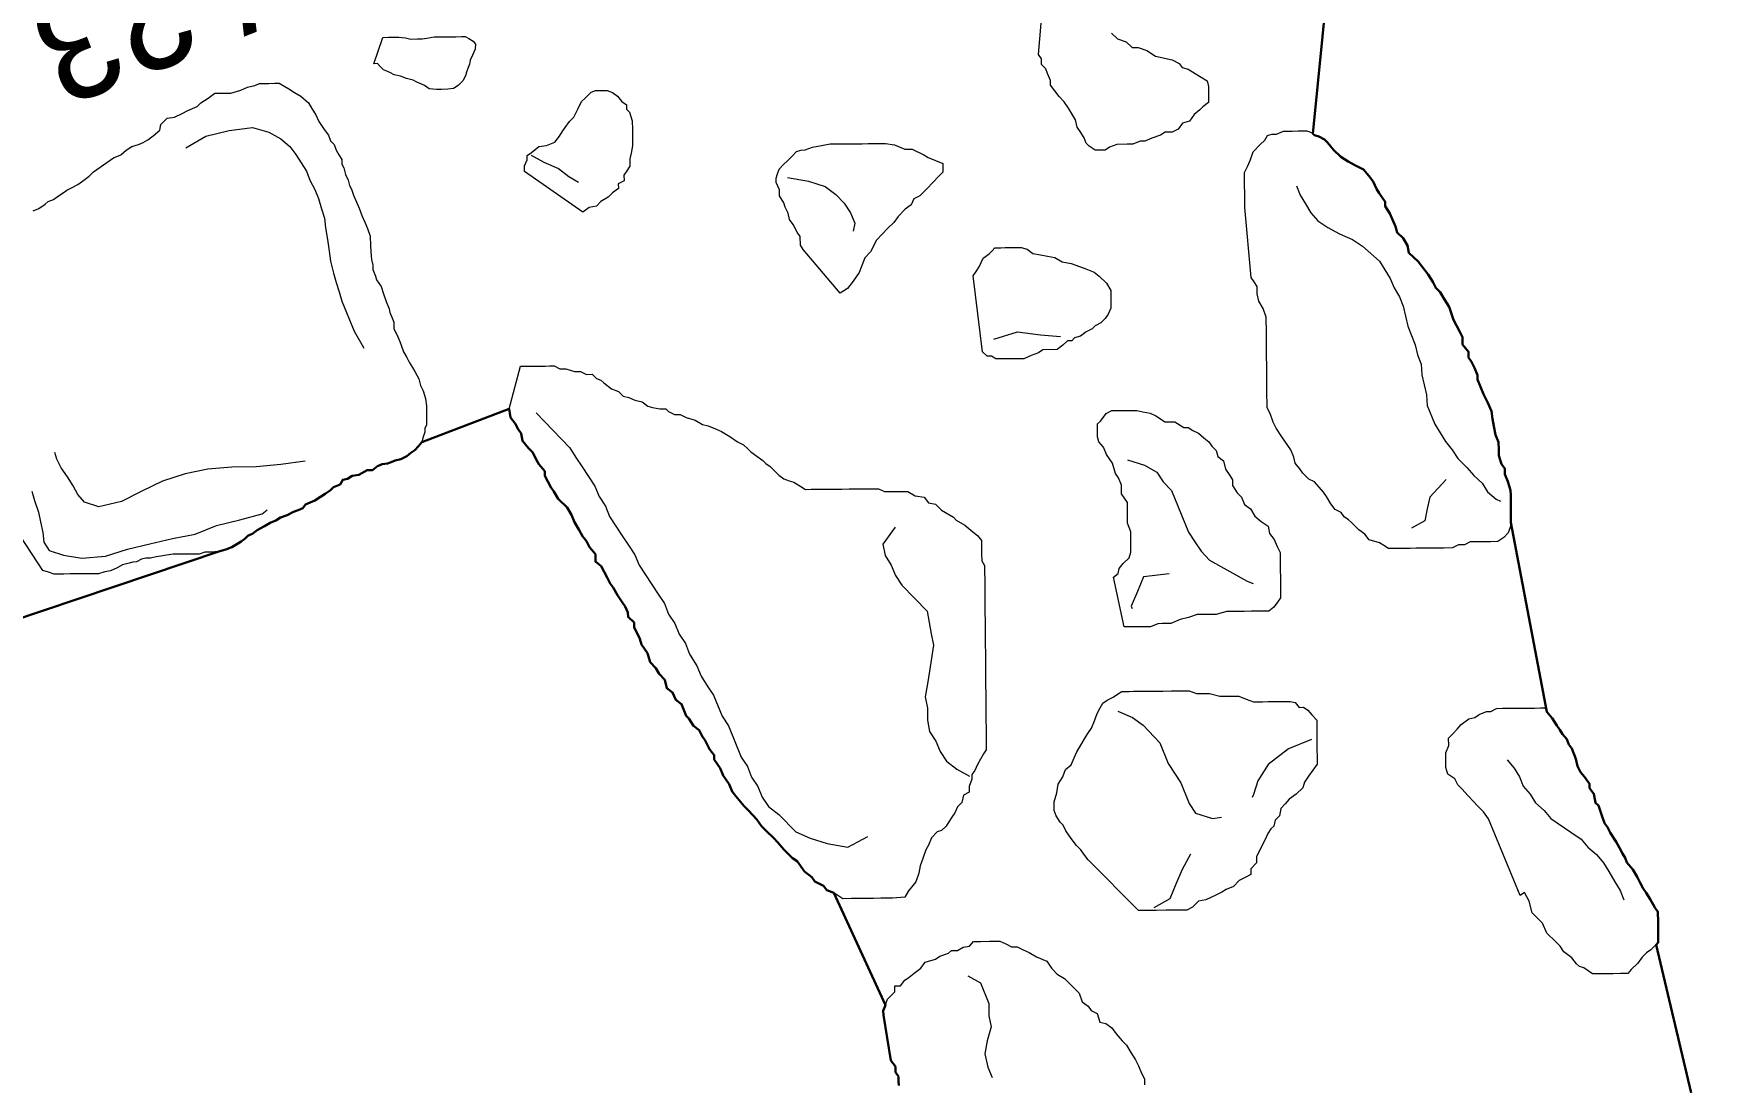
# Model space of a CAD drawing. Header units: millimetres. Extents: x -3113 to 15022, y -19591 to 4665.
# Drawn here: x 1711 to 2673, y 1824 to 2422 of the extents above; entities that cross this region are included whole.
import ezdxf

# ---------------------------------------------------------------- set-up
doc = ezdxf.new("R2010")
doc.units = ezdxf.units.MM
doc.header["$XCLIPFRAME"] = 2
for name, color, linetype, lineweight in [('0A-anno', 6, 'Continuous', 13), ('0A-detail', 7, 'Continuous', 18), ('0A-detail-detail', 7, 'Continuous', 13), ('0T-walltop', 7, 'Continuous', 30)]:
    doc.layers.add(name, color=color, linetype=linetype, lineweight=lineweight)
doc.styles.add('Annotative', font='Akzidenz-grotesk-roman.ttf')
picture_1 = doc.add_image_def('image1.tif', size_in_pixel=(6668, 8809))

msp = doc.modelspace()

# ---------------------------------------------------------------- linework, layer by layer
at = {"layer": '0A-detail'}
for points in [[(2326.11, 2422.65), (2329.54, 2419.38), (2334.56, 2417.72), (2337.89, 2414.45), (2341.29, 2414.48), (2346.3, 2412.83), (2351.33, 2409.58), (2360.75, 2407.36), (2364.67, 2405.4), (2366.39, 2403.01), (2369.8, 2402.14), (2373.92, 2399.68), (2376.44, 2398.1), (2380.66, 2395.54), (2381.49, 2392.25), (2381.53, 2387.25), (2381.57, 2383.05), (2378.3, 2380.52), (2376.61, 2378.8), (2373.33, 2376.27), (2370.57, 2372.35), (2366.68, 2371.21), (2364.21, 2367.89), (2360.82, 2366.16), (2356.72, 2366.12), (2354.14, 2364.4), (2349.15, 2362.75), (2345.07, 2361.02), (2342.57, 2360.99), (2338.39, 2359.26), (2335.09, 2359.23), (2329.19, 2359.17), (2325, 2357.54), (2322.52, 2355.81), (2319.22, 2355.78), (2316.72, 2355.76), (2313.39, 2358.23), (2311.68, 2359.81), (2310.55, 2362.9), (2308.22, 2366.48), (2306.6, 2369.07), (2305.66, 2373.16), (2301.5, 2379.82), (2299.17, 2383.4), (2296.34, 2386.48), (2293.81, 2389.75), (2291.28, 2393.03), (2291.25, 2395.63), (2289.62, 2399.72), (2288.69, 2402.31), (2286.17, 2404.69), (2286.14, 2408.09), (2284.52, 2410.57), (2286.68, 2437.39)], [(1710.6, 2321.17), (1713.79, 2322.6), (1717.47, 2324.94), (1719.06, 2326.55), (1722.25, 2327.68), (1724.93, 2329.8), (1727.61, 2331.43), (1729.7, 2333.05), (1732.88, 2334.58), (1736.07, 2336.3), (1738.65, 2338.13), (1742.53, 2341.06), (1745, 2343.49), (1748.78, 2346.12), (1752.56, 2348.75), (1756.33, 2351.49), (1760.52, 2353.13), (1763.69, 2355.85), (1766.97, 2357.98), (1770.66, 2359.12), (1773.35, 2360.24), (1775.94, 2361.77), (1779.12, 2363.99), (1782.89, 2367.23), (1783.36, 2370.43), (1787.13, 2374.17), (1791.32, 2374.71), (1795.6, 2376.84), (1798.79, 2378.57), (1801.48, 2379.7), (1804.17, 2380.82), (1806.25, 2382.94), (1810.53, 2385.58), (1814.2, 2388.31), (1818.5, 2388.35), (1823.3, 2388.4), (1829.19, 2390.05), (1832.87, 2391.78), (1837.16, 2392.82), (1839.85, 2393.95), (1843.05, 2393.97), (1845.15, 2393.99), (1848.35, 2394.02), (1851.05, 2394.05), (1854.27, 2392.28), (1856.48, 2390.9), (1859.7, 2388.73), (1863.42, 2386.66), (1867.75, 2382.9), (1869.79, 2379.22), (1871.92, 2376.04), (1873.65, 2372.25), (1876.59, 2367.58), (1879.12, 2364.4), (1880.25, 2361.21), (1882.37, 2359.03), (1883.5, 2355.84), (1885.12, 2353.15), (1886.75, 2350.57), (1886.77, 2347.87), (1887.89, 2345.68), (1888.92, 2341.99), (1890.45, 2338.8), (1891.18, 2335.61), (1892.2, 2333.52), (1893.33, 2330.23), (1896.6, 2322.76), (1898.24, 2318.57), (1899.87, 2314.79), (1901.5, 2311.1), (1902.84, 2306.81), (1903.19, 2301.42), (1903.23, 2297.72), (1903.76, 2293.42), (1904.39, 2290.23), (1904.42, 2287.63), (1906.05, 2283.84), (1906.57, 2281.74), (1909.3, 2277.97), (1910.54, 2273.78), (1912.08, 2269.49), (1913.72, 2265.21), (1914.24, 2263.11), (1915.36, 2260.42), (1916.49, 2257.73), (1916.52, 2254.03), (1918.66, 2249.25), (1919.79, 2246.56), (1920.81, 2243.87), (1921.94, 2240.68), (1923.77, 2237.5), (1925.2, 2234.81), (1927.02, 2231.83), (1928.44, 2229.54), (1929.56, 2227.35), (1930.68, 2225.26), (1931.72, 2221.57), (1933.24, 2218.38), (1934.48, 2214.09), (1935.02, 2209.8), (1935.06, 2206.1), (1935.08, 2203.9), (1935.09, 2201.8), (1935.12, 2199.1), (1934.14, 2196.99), (1934.16, 2194.89), (1933.09, 2191.68), (1932.41, 2189.07), (1930.43, 2186.76), (1928.35, 2184.64), (1926.16, 2183.02), (1923.78, 2181.1), (1920.4, 2179.37), (1917.2, 2178.64), (1915.01, 2177.62), (1912.92, 2177), (1909.72, 2176.47), (1907.03, 2175.34), (1904.35, 2173.22), (1901.15, 2173.19), (1896.38, 2170.45), (1892.68, 2169.91), (1890, 2168.19), (1887.3, 2167.67), (1885.73, 2164.95), (1882.04, 2163.42), (1880.36, 2161.7), (1877.17, 2159.57), (1874.59, 2157.95), (1871.41, 2155.82), (1868.72, 2154.7), (1866.03, 2153.57), (1864.45, 2151.46), (1861.86, 2150.33), (1859.17, 2149.31), (1855.48, 2147.48), (1851.7, 2146.04), (1849.01, 2144.32), (1845.82, 2143.09), (1842.64, 2141.06), (1840.15, 2139.84), (1838.36, 2138.92), (1835.98, 2137), (1833.09, 2135.67), (1831.5, 2134.06), (1829.32, 2132.44), (1826.73, 2130.82), (1824.05, 2129.09), (1820.56, 2127.76), (1817.17, 2126.83), (1812.87, 2126.39), (1808.57, 2126.35), (1805.38, 2125.22), (1802.18, 2125.19), (1797.88, 2125.15), (1793.58, 2125.12), (1790.38, 2125.09), (1786.69, 2124.55), (1783.49, 2124.02), (1780.8, 2123.6), (1777.6, 2122.87), (1774.9, 2122.85), (1772.31, 2122.22), (1769.62, 2120.7), (1767.42, 2120.68), (1765.33, 2120.06), (1761.64, 2119.13), (1758.45, 2117.4), (1754.67, 2115.66), (1751.47, 2115.13), (1747.78, 2114), (1743.98, 2113.97), (1741.38, 2113.94), (1737.58, 2113.91), (1734.88, 2113.88), (1731.68, 2113.86), (1727.98, 2113.82), (1725.28, 2113.8), (1722.58, 2113.77), (1719.37, 2114.84), (1716.16, 2115.91), (1690.31, 2154.88)], [(2204.64, 1821.82), (2204.62, 1824.32), (2204.6, 1826.82), (2202.88, 1829.31), (2202.85, 1832.61), (2200.22, 1835.98), (2195.88, 1861.85), (2195.86, 1864.35), (2198.3, 1870.97), (2202.46, 1875.21), (2202.43, 1878.61), (2205.73, 1878.64), (2208.2, 1881.96), (2210.69, 1883.68), (2213.47, 1885.91), (2217.34, 1888.74), (2219.81, 1892.16), (2225.69, 1893.82), (2228.08, 1895.54), (2233.16, 1897.29), (2234.75, 1898.9), (2238.15, 1898.93), (2241.43, 1900.66), (2245.13, 1901.29), (2247.3, 1904.01), (2251.4, 1904.05), (2256.4, 1904.1), (2259, 1904.12), (2262.3, 1904.15), (2265.72, 1902.58), (2269.03, 1900.91), (2272.33, 1900.94), (2275.75, 1899.27), (2279.06, 1897.7), (2283.28, 1895.14), (2289.21, 1892.79), (2291.94, 1888.82), (2295.07, 1885.25), (2299.3, 1882.78), (2303.43, 1878.62), (2307.67, 1874.56), (2309.42, 1869.57), (2312.74, 1867), (2314.46, 1864.62), (2317.88, 1862.95), (2319.52, 1857.97), (2322.93, 1857.1), (2326.25, 1854.63), (2328.78, 1851.35), (2332.12, 1847.18), (2334.74, 1844.7), (2337.18, 1840.52), (2339.82, 1836.45), (2341.45, 1833.06), (2343.19, 1828.88), (2344.92, 1825.59), (2344.95, 1822.19)]]:
    msp.add_lwpolyline(points, dxfattribs=at)
for points in [[(1904.95, 2405.24), (1910.12, 2420.28), (1913.32, 2420.31), (1916.02, 2420.34), (1919.22, 2420.37), (1923.12, 2420), (1926.23, 2419.33), (1929.93, 2419.36), (1932.63, 2419.39), (1935.32, 2419.81), (1939.51, 2420.55), (1943.31, 2420.58), (1946.51, 2420.61), (1949.21, 2420.64), (1951.81, 2420.66), (1955.01, 2420.69), (1957.21, 2420.71), (1959.32, 2419.63), (1961.64, 2418.15), (1963.15, 2416.46), (1962.78, 2413.56), (1961.41, 2410.05), (1960.04, 2407.33), (1959.66, 2405.03), (1958.97, 2403.02), (1957.9, 2400.31), (1957.42, 2398.21), (1955.84, 2395.4), (1953.17, 2392.87), (1950.48, 2391.15), (1947.29, 2390.62), (1943.59, 2390.58), (1940.89, 2390.56), (1936.58, 2390.92), (1933.87, 2392.7), (1931.76, 2393.68), (1929.65, 2394.76), (1927.44, 2395.84), (1923.73, 2396.8), (1920.22, 2398.17), (1916.71, 2398.94), (1914.6, 2399.92), (1912.49, 2401), (1910.48, 2401.69), (1908.67, 2403.57), (1907.05, 2405.25)], [(2024.42, 2320.51), (1991.01, 2343.61), (1990.98, 2346.91), (1992.65, 2350.33), (1992.63, 2352.83), (1995.11, 2354.55), (1999.28, 2357.89), (2003.68, 2358.53), (2008.36, 2360.47), (2010.93, 2363.79), (2012.61, 2366.41), (2014.19, 2368.82), (2016.66, 2372.24), (2019.13, 2374.77), (2021.39, 2379.29), (2023.55, 2383.71), (2025.73, 2385.63), (2029.1, 2389.06), (2031.5, 2389.88), (2034.9, 2389.91), (2038.2, 2389.94), (2041.31, 2388.87), (2044.13, 2386.69), (2046.35, 2383.91), (2049.17, 2381.74), (2049.19, 2379.24), (2050.91, 2377.56), (2052.55, 2372.57), (2052.6, 2367.57), (2052.63, 2364.17), (2052.66, 2360.87), (2052.68, 2358.37), (2051.92, 2354.16), (2051.15, 2350.86), (2051.19, 2346.66), (2049.51, 2344.14), (2047.83, 2341.63), (2047.86, 2338.33), (2044.58, 2336.6), (2044.6, 2334), (2041.32, 2331.57), (2038.75, 2328.94), (2034.67, 2326.51), (2032.09, 2323.88), (2028, 2323.05)], [(2402.22, 2323.13), (2402.19, 2325.63), (2402.17, 2328.13), (2402.15, 2330.63), (2402.1, 2336.43), (2402.06, 2339.83), (2402.03, 2343.13), (2403.7, 2346.55), (2405.27, 2349.86), (2406.93, 2354.88), (2410.99, 2359.11), (2413.57, 2361.64), (2415.24, 2364.15), (2417.64, 2364.97), (2420.24, 2365), (2424.32, 2366.73), (2429.32, 2366.78), (2432.72, 2366.81), (2435.22, 2366.83), (2437.72, 2366.86), (2440.23, 2365.98), (2441.94, 2364.39), (2444.45, 2363.62), (2447.77, 2361.95), (2449.48, 2360.26), (2452.82, 2356.09), (2457.06, 2352.03), (2461.28, 2349.47), (2465.5, 2347.11), (2469.92, 2344.85), (2473.05, 2341.27), (2475.58, 2337.9), (2477.32, 2333.81), (2478.94, 2331.33), (2480.67, 2328.84), (2482.39, 2326.36), (2482.41, 2323.86), (2484.95, 2319.68), (2488.32, 2312.21), (2489.25, 2308.82), (2492.58, 2305.55), (2495.12, 2301.37), (2495.95, 2297.28), (2501.1, 2292.23), (2506.97, 2284.78), (2509.5, 2280.7), (2511.23, 2277.32), (2513.66, 2274.84), (2516.3, 2270.66), (2518.83, 2266.49), (2521.4, 2259.01), (2523.13, 2255.72), (2524.76, 2252.44), (2526.49, 2249.05), (2526.53, 2244.85), (2529.97, 2240.79), (2530, 2237.39), (2531.62, 2234.9), (2533.35, 2231.52), (2535.09, 2227.43), (2535.11, 2224.93), (2536.75, 2220.75), (2538.49, 2216.56), (2541.03, 2211.58), (2542.97, 2206.9), (2543.61, 2202.41), (2544.45, 2198.21), (2545.4, 2193.22), (2547.13, 2189.14), (2547.17, 2184.94), (2547.2, 2181.54), (2548.85, 2176.55), (2550.57, 2174.07), (2550.6, 2170.77), (2552.34, 2166.59), (2553.16, 2164.09), (2553.98, 2161.6), (2554.01, 2159.1), (2554.03, 2156.6), (2554.06, 2153.2), (2554.11, 2148.2), (2554.13, 2144.9), (2554.17, 2141.5), (2552.6, 2137.39), (2550.03, 2134.76), (2546.75, 2132.33), (2542.55, 2132.3), (2539.25, 2132.27), (2535.95, 2132.24), (2530.95, 2132.19), (2527.56, 2130.46), (2524.26, 2130.43), (2520.88, 2128.7), (2515.88, 2128.65), (2511.68, 2128.62), (2508.38, 2128.59), (2503.38, 2128.54), (2499.98, 2128.51), (2496.68, 2128.48), (2494.18, 2128.46), (2491.68, 2128.43), (2489.18, 2128.41), (2486.68, 2128.39), (2484.18, 2128.37), (2481.57, 2130.04), (2479.15, 2131.72), (2473.24, 2133.27), (2470.71, 2136.64), (2467.38, 2139.12), (2463.15, 2143.28), (2461.43, 2144.86), (2458.92, 2146.54), (2457.29, 2149.02), (2453.88, 2150.59), (2451.35, 2153.97), (2448.81, 2158.15), (2447.09, 2160.63), (2442.03, 2166.49), (2438.72, 2168.06), (2435.29, 2171.43), (2433.67, 2173.81), (2431.04, 2177.19), (2430.21, 2180.48), (2428.57, 2184.67), (2426.85, 2187.15), (2425.12, 2189.63), (2423.4, 2192.12), (2420.06, 2197.09), (2418.33, 2200.47), (2416.68, 2205.46), (2414.95, 2208.74), (2414.92, 2212.14), (2414.89, 2215.44), (2414.85, 2219.64), (2414.81, 2223.84), (2414.79, 2226.34), (2414.77, 2228.84), (2414.75, 2231.34), (2414.72, 2233.84), (2414.69, 2237.14), (2414.66, 2240.54), (2414.64, 2243.04), (2414.62, 2245.54), (2414.6, 2248.04), (2414.57, 2250.54), (2414.54, 2254.74), (2414.51, 2257.24), (2414.48, 2260.54), (2412.74, 2265.53), (2410.2, 2269.7), (2409.36, 2273.9), (2409.32, 2278.1), (2407.6, 2280.58), (2405.88, 2283.06)], [(2171.25, 2274.24), (2150.12, 2299.15), (2148.5, 2301.54), (2148.46, 2306.54), (2146.73, 2309.12), (2144.49, 2313.5), (2142.27, 2316.28), (2141.63, 2319.87), (2139.9, 2323.26), (2138.98, 2325.75), (2136.54, 2329.83), (2136.51, 2333.23), (2134.78, 2337.41), (2134.75, 2339.91), (2135.53, 2342.42), (2136.41, 2344.93), (2138.78, 2347.45), (2141.36, 2349.97), (2143.84, 2352.5), (2146.32, 2355.02), (2148.81, 2355.94), (2151.31, 2355.96), (2155.49, 2357.6), (2160.49, 2358.45), (2165.48, 2359.39), (2168.78, 2359.42), (2172.18, 2359.45), (2177.18, 2359.5), (2181.38, 2359.54), (2183.88, 2359.56), (2187.18, 2359.59), (2192.18, 2359.63), (2197.18, 2359.68), (2202.18, 2358.82), (2208.11, 2356.48), (2212.31, 2356.52), (2218.94, 2353.18), (2221.55, 2351.6), (2225.67, 2349.94), (2229.88, 2348.27), (2229.9, 2345.77), (2229.93, 2343.27), (2227.45, 2340.75), (2224.08, 2337.32), (2220.81, 2333.99), (2216.75, 2329.75), (2213.36, 2328.12), (2211.79, 2324.71), (2208.42, 2322.18), (2204.25, 2317.94), (2201.78, 2314.62), (2198.51, 2311.29), (2195.15, 2307.86), (2191.88, 2304.53), (2188.64, 2297.8), (2185.27, 2294.47), (2182.04, 2286.04), (2178.69, 2281.01), (2175.43, 2276.78)], [(2252.56, 2240.67), (2247.16, 2284.13), (2248.84, 2286.64), (2250.52, 2289.16), (2252.87, 2294.18), (2256.25, 2296.71), (2257.93, 2298.43), (2259.52, 2300.14), (2262.92, 2300.17), (2265.42, 2300.19), (2269.52, 2300.23), (2272.12, 2300.25), (2274.62, 2300.28), (2277.93, 2299.41), (2281.25, 2296.94), (2285.55, 2296.18), (2289.66, 2295.41), (2293.87, 2294.55), (2297.99, 2292.09), (2303.1, 2291.23), (2307.82, 2289.38), (2311.43, 2288.01), (2316.25, 2286.15), (2319.07, 2283.98), (2323.2, 2279.82), (2325.74, 2275.64), (2325.76, 2273.14), (2325.79, 2270.64), (2325.81, 2268.14), (2325.83, 2265.64), (2324.26, 2262.22), (2322.59, 2259.71), (2320.11, 2257.19), (2316.72, 2255.56), (2315.14, 2253.84), (2311.75, 2252.11), (2308.48, 2249.58), (2305.08, 2248.75), (2303.5, 2247.04), (2301, 2247.01), (2298.42, 2244.49), (2295.15, 2241.96), (2286.85, 2241.89), (2284.36, 2240.16), (2280.18, 2238.52), (2275.99, 2236.79), (2272.69, 2236.76), (2266.79, 2236.7), (2262.69, 2236.67), (2260.09, 2236.64), (2257.68, 2238.32), (2255.08, 2238.3)], [(1982.24, 2208.23), (1988.72, 2232.49), (1991.22, 2232.51), (1995.42, 2232.55), (1997.92, 2232.57), (2000.42, 2232.59), (2002.92, 2232.61), (2005.42, 2232.64), (2007.92, 2232.66), (2011.23, 2230.99), (2014.63, 2231.02), (2019.65, 2229.47), (2022.95, 2229.5), (2026.36, 2227.83), (2029.66, 2227.86), (2032.19, 2225.38), (2034.69, 2224.6), (2036.41, 2222.92), (2040.64, 2219.66), (2044.75, 2217.99), (2047.38, 2215.42), (2050.68, 2214.65), (2054, 2213.08), (2058.21, 2212.21), (2061.53, 2209.74), (2064.14, 2208.97), (2068.24, 2208.21), (2071.64, 2208.24), (2073.26, 2206.55), (2076.67, 2204.88), (2079.97, 2204.91), (2083.29, 2203.24), (2088.4, 2201.69), (2092.63, 2199.13), (2095.93, 2198.36), (2100.15, 2196.79), (2103.46, 2195.12), (2108.29, 2192.37), (2112.71, 2189.31), (2116.13, 2187.64), (2118.55, 2185.26), (2120.27, 2183.58), (2123.59, 2181.11), (2127.01, 2178.64), (2128.73, 2176.95), (2131.24, 2175.27), (2133.77, 2172.8), (2136.29, 2170.32), (2139.11, 2168.14), (2142.12, 2167.07), (2144.73, 2166.2), (2148.85, 2163.83), (2151.36, 2162.16), (2154.76, 2162.19), (2157.26, 2162.21), (2160.56, 2162.24), (2164.76, 2162.28), (2168.86, 2162.31), (2172.26, 2162.34), (2176.46, 2162.38), (2178.96, 2162.41), (2181.46, 2162.43), (2187.26, 2162.48), (2190.66, 2162.51), (2193.16, 2162.53), (2196.48, 2160.86), (2199.88, 2160.89), (2202.38, 2160.92), (2205.68, 2160.95), (2209.88, 2160.99), (2214.1, 2158.52), (2219.1, 2157.77), (2221.64, 2154.39), (2225.74, 2153.63), (2229.17, 2150.26), (2235.91, 2146.22), (2237.53, 2144.53), (2242.35, 2141.78), (2246.89, 2137.92), (2249.61, 2135.74), (2251.93, 2132.96), (2251.95, 2130.46), (2252, 2125.46), (2252.04, 2121.27), (2253.66, 2118.78), (2253.69, 2115.38), (2253.74, 2110.38), (2253.77, 2106.28), (2253.8, 2102.88), (2253.83, 2099.58), (2253.86, 2096.28), (2253.91, 2091.18), (2253.94, 2087.88), (2253.97, 2084.58), (2254.01, 2080.38), (2254.04, 2076.18), (2254.07, 2072.88), (2254.11, 2069.48), (2254.15, 2064.48), (2254.18, 2061.18), (2254.23, 2056.18), (2254.26, 2052.78), (2254.29, 2049.48), (2254.32, 2046.08), (2254.36, 2041.08), (2254.39, 2037.78), (2254.41, 2035.28), (2254.46, 2030.18), (2254.5, 2026.08), (2254.52, 2023.58), (2254.54, 2021.08), (2254.57, 2018.48), (2254.61, 2013.48), (2253.03, 2011.07), (2249.69, 2005.14), (2248.12, 2001.72), (2246.44, 1999.31), (2246.46, 1996.71), (2244.8, 1992.59), (2244.83, 1989.19), (2241.55, 1987.56), (2240.68, 1983.36), (2238.21, 1980.83), (2236.64, 1977.52), (2234.96, 1974.9), (2233.28, 1972.39), (2231.71, 1969.87), (2229.13, 1967.35), (2226.64, 1966.53), (2223.37, 1963.1), (2221.7, 1958.98), (2220.13, 1956.37), (2218.47, 1951.35), (2216.81, 1947.24), (2216.05, 1943.03), (2214.39, 1938.02), (2210.24, 1932.88), (2208.07, 1929.36), (2201.08, 1928.7), (2196.98, 1928.66), (2194.38, 1928.64), (2190.28, 1928.6), (2187.78, 1928.58), (2185.28, 1928.55), (2181.88, 1928.52), (2177.68, 1928.48), (2172.68, 1928.44), (2167.65, 1931.69), (2163.53, 1933.36), (2161.81, 1935.84), (2156.79, 1938.3), (2155.07, 1940.78), (2150.84, 1944.04), (2146.68, 1949.9), (2144.07, 1951.58), (2140.74, 1954.85), (2139.02, 1956.54), (2135.69, 1960.61), (2133.16, 1963.18), (2128.93, 1967.24), (2126.4, 1969.82), (2123.57, 1973.7), (2118.82, 1978.85), (2116.3, 1981.43), (2113.67, 1984.71), (2111.75, 1986.89), (2109.52, 1989.67), (2107.78, 1993.85), (2106.16, 1996.34), (2104.44, 1998.82), (2102.7, 2003.01), (2101.08, 2005.49), (2099.36, 2007.98), (2099.33, 2010.48), (2096.7, 2013.75), (2094.26, 2018.73), (2092.53, 2021.32), (2090.8, 2024.6), (2087.48, 2027.07), (2084.84, 2031.25), (2083.23, 2032.93), (2080.67, 2039.51), (2077.35, 2041.98), (2075.61, 2046.17), (2072.29, 2048.64), (2071.14, 2053.43), (2067.91, 2056.9), (2065.98, 2060.08), (2062.85, 2063.55), (2061.21, 2068.54), (2057.76, 2073.5), (2056.93, 2076.9), (2053.57, 2083.57), (2053.55, 2086.07), (2050.12, 2089.34), (2050.09, 2091.84), (2048.46, 2095.22), (2046.74, 2097.71), (2044.2, 2101.78), (2041.67, 2106.06), (2039.94, 2108.44), (2038.21, 2111.83), (2036.58, 2115.11), (2034.85, 2118.4), (2031.53, 2120.97), (2031.49, 2125.07), (2028.06, 2129.24), (2026.42, 2132.62), (2024.1, 2135.4), (2022.06, 2139.28), (2019.63, 2143.36), (2017.89, 2147.55), (2015.35, 2151.72), (2010.21, 2156.68), (2007.77, 2160.86), (2006.05, 2163.34), (2004.32, 2166.62), (2002.69, 2169.91), (2002.66, 2172.51), (1999.23, 2176.58), (1997.6, 2179.16), (1995.87, 2183.25), (1993.24, 2185.73), (1989.9, 2189.9), (1989.07, 2194.09), (1987.34, 2196.57), (1985.71, 2199.86), (1983.08, 2203.13)], [(2333.38, 2083.6), (2327.22, 2111.95), (2330, 2114.17), (2330.58, 2116.98), (2332.75, 2119.8), (2336.12, 2123.13), (2337.2, 2126.24), (2337.17, 2128.74), (2337.15, 2131.24), (2337.12, 2134.54), (2337.09, 2137.94), (2336.17, 2140.43), (2335.34, 2142.92), (2335.32, 2145.42), (2335.3, 2147.92), (2335.27, 2151.22), (2335.24, 2154.62), (2333.52, 2157.1), (2331.89, 2159.59), (2331.85, 2164.59), (2330.11, 2168.77), (2328.39, 2171.26), (2326.63, 2177.04), (2325.01, 2179.53), (2323.29, 2182.11), (2321.55, 2186.2), (2318.82, 2189.27), (2318.2, 2192.07), (2318.18, 2194.57), (2318.15, 2197.07), (2318.13, 2199.57), (2319.82, 2201.18), (2323.08, 2205.41), (2326.36, 2207.14), (2329.76, 2207.17), (2332.26, 2207.19), (2334.76, 2207.22), (2337.26, 2207.24), (2340.56, 2207.27), (2343.97, 2206.4), (2348.18, 2205.64), (2351.49, 2204.07), (2354.01, 2202.39), (2356.52, 2200.71), (2362.32, 2200.77), (2367.35, 2197.51), (2369.95, 2197.54), (2372.47, 2195.86), (2375.78, 2194.29), (2378.91, 2191.52), (2381.73, 2189.24), (2383.35, 2186.76), (2385.87, 2184.28), (2386.8, 2180.99), (2390.12, 2178.42), (2391.27, 2173.73), (2393.6, 2170.15), (2395.22, 2167.66), (2395.25, 2164.36), (2397.79, 2160.19), (2400.41, 2157.71), (2402.05, 2153.52), (2405.47, 2151.06), (2407.91, 2146.88), (2411.64, 2143.91), (2415.56, 2141.15), (2416.4, 2136.95), (2418.93, 2133.58), (2420.67, 2129.49), (2422.4, 2126.21), (2422.43, 2122.81), (2422.45, 2120.31), (2422.5, 2115.31), (2422.52, 2112.81), (2422.57, 2107.81), (2422.59, 2105.21), (2422.63, 2100.21), (2420.96, 2097.79), (2418.78, 2094.97), (2416, 2092.65), (2413.4, 2092.62), (2409.3, 2092.59), (2406, 2092.56), (2401.8, 2092.52), (2398.4, 2092.49), (2395.1, 2092.46), (2391.7, 2092.43), (2385.92, 2090.78), (2382.62, 2090.75), (2379.22, 2090.72), (2375.02, 2090.68), (2370.03, 2088.93), (2365.34, 2087.79), (2360.06, 2085.54), (2355.06, 2085.5), (2352.56, 2085.47), (2348.38, 2083.74), (2345.08, 2083.71), (2341.68, 2083.67), (2338.38, 2083.65), (2335.88, 2083.62)], [(2341.45, 1921.67), (2312.78, 1950.61), (2310.35, 1953.89), (2308.63, 1956.37), (2306.11, 1958.85), (2303.58, 1962.13), (2301.86, 1964.71), (2300.13, 1967.19), (2298.5, 1970.48), (2296.79, 1972.16), (2294.56, 1975.74), (2293.43, 1978.83), (2293.38, 1983.83), (2294.94, 1988.85), (2295.69, 1993.86), (2298.25, 1998.08), (2299.82, 2002.19), (2303.19, 2004.82), (2304.86, 2008.94), (2306.42, 2012.35), (2309.18, 2017.08), (2311.35, 2020.7), (2313.03, 2023.31), (2314.7, 2025.73), (2316.37, 2029.94), (2317.93, 2034.16), (2319.6, 2037.47), (2321.27, 2040.09), (2323.66, 2041.71), (2327.04, 2043.44), (2329.53, 2045.16), (2332.01, 2046.79), (2336.21, 2046.82), (2338.71, 2046.85), (2342.01, 2046.88), (2345.41, 2046.91), (2347.91, 2046.93), (2350.41, 2046.95), (2352.91, 2046.98), (2355.41, 2047), (2360.41, 2047.04), (2364.61, 2047.08), (2367.11, 2047.1), (2370.41, 2047.13), (2374.63, 2045.57), (2378.83, 2045.61), (2382.13, 2045.64), (2388.04, 2043.99), (2390.54, 2044.02), (2395.54, 2044.06), (2398.84, 2044.09), (2403.06, 2042.43), (2407.27, 2040.87), (2412.27, 2040.91), (2415.57, 2040.94), (2418.97, 2040.97), (2425.57, 2041.03), (2428.17, 2041.06), (2430.98, 2040.48), (2433.2, 2037.7), (2435.7, 2037.72), (2438.21, 2036.15), (2440.44, 2033.37), (2443.27, 2030.29), (2443.29, 2027.79), (2443.31, 2025.29), (2443.35, 2021.09), (2443.37, 2018.59), (2443.4, 2016.09), (2443.43, 2012.79), (2443.45, 2010.19), (2443.49, 2005.19), (2441.02, 2001.87), (2438.56, 1998.45), (2436.39, 1994.93), (2435.32, 1991.72), (2431.45, 1988.18), (2427.57, 1985.35), (2425.3, 1982.53), (2422.82, 1980.01), (2422.06, 1975.8), (2419.58, 1973.28), (2418.81, 1969.87), (2417.13, 1968.25), (2415.45, 1965.74), (2413.78, 1962.32), (2412.21, 1959.01), (2408.87, 1952.28), (2408.9, 1948.98), (2405.63, 1945.55), (2405.66, 1942.25), (2402.38, 1940.52), (2398.99, 1938.89), (2395.72, 1935.46), (2391.54, 1933.72), (2389.05, 1932.1), (2385.67, 1930.37), (2379.89, 1927.81), (2375.7, 1926.98), (2372.43, 1923.55), (2369.05, 1921.92), (2365.75, 1921.89), (2362.45, 1921.86), (2357.35, 1921.81), (2351.55, 1921.76), (2349.05, 1921.74), (2346.55, 1921.71), (2344.05, 1921.69)], [(2559.48, 1930.24), (2541.28, 1974.08), (2538.45, 1977.95), (2534.71, 1981.82), (2533.09, 1983.5), (2529.46, 1987.37), (2526.33, 1990.94), (2523.8, 1993.42), (2522.07, 1996.8), (2518.15, 1999.47), (2517.01, 2003.36), (2516.99, 2005.86), (2516.96, 2009.26), (2516.94, 2011.76), (2518.6, 2015.87), (2518.56, 2020.07), (2521.04, 2022.6), (2523.52, 2025.22), (2525.69, 2027.94), (2530.16, 2031.08), (2533.46, 2031.91), (2535.94, 2033.63), (2540.13, 2035.37), (2542.63, 2035.39), (2545.91, 2037.12), (2549.31, 2037.15), (2551.81, 2037.17), (2554.31, 2037.2), (2557.61, 2037.23), (2561.01, 2037.26), (2563.51, 2037.28), (2567.61, 2037.32), (2571.01, 2037.35), (2573.51, 2037.37), (2574.63, 2035.08), (2577.76, 2031.51), (2580.3, 2027.33), (2582.02, 2024.85), (2583.65, 2022.36), (2585.97, 2019.58), (2587.1, 2016.49), (2588.82, 2014.11), (2591.27, 2008.23), (2592.21, 2004.04), (2593.94, 2000.75), (2596.17, 1997.97), (2599, 1994.1), (2599.02, 1991.6), (2601.46, 1988.22), (2602.4, 1983.23), (2604.11, 1981.65), (2605.86, 1976.56), (2607.51, 1971.58), (2609.23, 1969.19), (2610.96, 1965.81), (2614.3, 1960.84), (2616.03, 1957.55), (2617.76, 1954.17), (2619.39, 1951.68), (2620.21, 1949.19), (2623.65, 1945.02), (2626.18, 1940.94), (2627.91, 1937.56), (2629.54, 1934.27), (2631.27, 1931.69), (2633.6, 1928.21), (2636.34, 1923.44), (2638.07, 1920.95), (2638.12, 1915.05), (2638.16, 1910.95), (2638.19, 1906.75), (2638.22, 1903.35), (2635.75, 1900.93), (2634.06, 1899.21), (2631.58, 1897.49), (2629.1, 1894.97), (2626.63, 1891.55), (2622.76, 1888.01), (2620.78, 1885.69), (2616.68, 1885.66), (2612.48, 1885.62), (2607.48, 1885.57), (2604.08, 1885.54), (2600.78, 1885.51), (2595.75, 1888.87), (2593.25, 1889.64), (2591.53, 1891.23), (2589, 1894.61), (2584.27, 1898.16), (2582.24, 1901.24), (2579.72, 1903.72), (2574.67, 1908.68), (2572.12, 1914.45), (2566.27, 1920.3), (2564.51, 1926.99), (2561.96, 1931.96)]]:
    msp.add_lwpolyline(points, close=True, dxfattribs=at)
at = {"layer": '0A-detail-detail'}
for points in [[(1797.73, 2357.17), (1809.07, 2363.93), (1822.39, 2367.16), (1835.81, 2368.8), (1845.05, 2366.04), (1851.97, 2362.34), (1857.03, 2357.88), (1860.5, 2353.32), (1863.5, 2348.58), (1866.51, 2343.84), (1868.58, 2338.71), (1871.31, 2333.32), (1873.38, 2328.19), (1875.18, 2322.42), (1876.79, 2317.11), (1877.47, 2311.42), (1878.52, 2304.8), (1879.58, 2298.19), (1880.26, 2292.5), (1881.97, 2285.6), (1883.58, 2280.29), (1885.19, 2274.98), (1886.8, 2269.67), (1893.77, 2252.45), (1897.35, 2246.31), (1899.32, 2242.77)], [(1994.85, 2352.95), (2002.02, 2348.92), (2010.38, 2345.38), (2016.36, 2340.88), (2021.85, 2337.56)], [(2141.26, 2340.21), (2153.19, 2338.11), (2162.74, 2335.05), (2168.72, 2330.54), (2173.51, 2325.56), (2177.11, 2320.09), (2179.52, 2314.13), (2178.59, 2309.6)], [(2431.68, 2335.47), (2433.84, 2330.12), (2436.9, 2325.14), (2439.95, 2320.15), (2443.9, 2315.53), (2449.63, 2311.62), (2456.25, 2308.08), (2463.76, 2304.9), (2469.49, 2300.99), (2479.16, 2292.47), (2482.22, 2287.48), (2485.27, 2282.49), (2487.44, 2277.15), (2490.49, 2272.16), (2492.66, 2266.82), (2493.94, 2261.11), (2495.21, 2255.4), (2499.54, 2244.71), (2500.82, 2239), (2502.98, 2233.65), (2503.37, 2227.59), (2504.64, 2221.88), (2505.92, 2216.17), (2506.3, 2210.1), (2510.63, 2199.41), (2513.69, 2194.43), (2516.75, 2189.44), (2520.69, 2184.81), (2523.75, 2179.83), (2528.95, 2174.67), (2532.89, 2170.05), (2537.73, 2165.78), (2540.79, 2160.8), (2545.63, 2156.53), (2548.13, 2155.47)], [(2258.96, 2247.93), (2272.53, 2252.04), (2285.65, 2250.43), (2297.1, 2249.52)], [(1997.66, 2205.83), (2002.45, 2200.84), (2016.82, 2185.88), (2020.42, 2180.41), (2024.02, 2174.94), (2027.62, 2169.47), (2031.22, 2164), (2033.64, 2158.05), (2037.24, 2152.58), (2039.65, 2146.62), (2043.25, 2141.15), (2046.85, 2135.68), (2050.45, 2130.21), (2054.05, 2124.75), (2056.46, 2118.79), (2060.06, 2113.32), (2063.66, 2107.85), (2067.26, 2102.38), (2070.86, 2096.91), (2073.27, 2090.96), (2076.87, 2085.49), (2079.28, 2079.54), (2082.88, 2074.07), (2085.29, 2068.12), (2089.38, 2061.46), (2091.79, 2055.51), (2095.39, 2050.04), (2098.99, 2044.57), (2103.81, 2032.67), (2107.41, 2027.2), (2114.64, 2009.34), (2118.24, 2003.87), (2120.65, 1997.92), (2124.26, 1992.45), (2126.67, 1986.5), (2130.27, 1981.03), (2136.25, 1976.52), (2145.83, 1966.55), (2154.19, 1963.01), (2163.73, 1959.95), (2175.66, 1957.85), (2187.08, 1963.86)], [(1865.86, 2178.27), (1851.98, 2176.44), (1837.9, 2175.08), (1823.92, 2174.83), (1810.31, 2173.66), (1797.27, 2171.08), (1784.33, 2166.93), (1772.61, 2161.09), (1760.89, 2155.26), (1748.04, 2152.22), (1739.91, 2154.89), (1735.98, 2159.26), (1733.44, 2164.19), (1730.24, 2169.4), (1726.58, 2174.43), (1724.04, 2179.36), (1723, 2183.27)], [(2335.32, 2179.1), (2344.87, 2176.04), (2352.04, 2172.01), (2355.64, 2166.54), (2360.43, 2161.56), (2370.07, 2137.75), (2373.67, 2132.28), (2377.27, 2126.81), (2382.06, 2121.82), (2403.57, 2109.75), (2406.91, 2108.33)], [(2517.2, 2167.84), (2507.79, 2157.8), (2506.39, 2151.01), (2505, 2144.23), (2497.34, 2140.09)], [(1709.77, 2161.11), (1711.38, 2155.8), (1713.55, 2149.09), (1714.7, 2143.6), (1716.03, 2137.63), (1716.71, 2131.95), (1719.71, 2127.2), (1727.84, 2124.53), (1738.29, 2122.8), (1751.89, 2123.98), (1764.37, 2127.95), (1777.22, 2130.99), (1790.07, 2134.02), (1803.12, 2136.6), (1815.21, 2141.5), (1828.53, 2144.72), (1841.2, 2148.23), (1844.08, 2150.48)], [(2202.72, 2140.63), (2195.61, 2130.82), (2196.83, 2124.39), (2200.43, 2118.92), (2202.85, 2112.97), (2206.45, 2107.5), (2220.82, 2092.53), (2222.04, 2086.1), (2223.26, 2079.67), (2224.48, 2073.23), (2223.32, 2065.84), (2222.16, 2058.44), (2221.01, 2051.04), (2219.85, 2043.64), (2221.07, 2037.21), (2221.1, 2030.29), (2222.32, 2023.86), (2225.92, 2018.39), (2228.33, 2012.44), (2231.93, 2006.97), (2237.91, 2002.46), (2245.08, 1998.44)], [(2358.97, 2113.86), (2344.44, 2112.13), (2340.9, 2103.77), (2337.37, 2095.4), (2337.85, 2094.21)], [(2329.77, 2035.52), (2338.13, 2031.98), (2344.11, 2027.47), (2353.69, 2017.49), (2358.51, 2005.59), (2362.11, 2000.12), (2365.72, 1994.65), (2370.54, 1982.75), (2374.14, 1977.28), (2383.69, 1974.22), (2388.93, 1974.96)], [(2440.21, 2019.29), (2427.13, 2013.98), (2415.49, 2005.11), (2409.57, 1995.79), (2407.22, 1987.91), (2406.51, 1986.24)], [(2552.01, 2007.68), (2555.96, 2003.05), (2559.02, 1998.07), (2561.18, 1992.72), (2565.13, 1988.1), (2568.19, 1983.11), (2573.02, 1978.85), (2576.97, 1974.22), (2588.43, 1966.41), (2594.15, 1962.51), (2598.1, 1957.89), (2602.94, 1953.62), (2606.89, 1949), (2609.94, 1944.01), (2613.36, 1938.13), (2616.41, 1933.15), (2618.58, 1927.8)], [(2371.14, 1953.9), (2366.42, 1945.05), (2362.88, 1936.69), (2359.34, 1928.33), (2350.31, 1923.29)], [(2244.17, 1884.45), (2251.34, 1880.43), (2256.16, 1868.52), (2256.19, 1861.61), (2257.41, 1855.17), (2255.07, 1847.29), (2253.91, 1839.9), (2255.61, 1832.27), (2258.02, 1826.32)]]:
    msp.add_lwpolyline(points, dxfattribs=at)
at = {"layer": '0T-walltop'}
for points in [[(2449.47, 2449.67), (2441.09, 2365.19), (2441.94, 2364.39), (2444.45, 2363.62), (2447.77, 2361.95), (2449.48, 2360.26), (2452.82, 2356.09), (2457.06, 2352.03), (2461.28, 2349.47), (2465.5, 2347.11), (2469.92, 2344.85), (2473.05, 2341.27), (2475.58, 2337.9), (2477.32, 2333.81), (2478.94, 2331.33), (2480.67, 2328.84), (2482.39, 2326.36), (2482.41, 2323.86), (2484.95, 2319.68), (2488.32, 2312.21), (2489.25, 2308.82), (2492.58, 2305.55), (2495.12, 2301.37), (2495.95, 2297.28), (2501.1, 2292.23), (2506.97, 2284.78), (2509.5, 2280.7), (2511.23, 2277.32), (2513.66, 2274.84), (2516.3, 2270.66), (2518.83, 2266.49), (2521.4, 2259.01), (2523.13, 2255.72), (2524.76, 2252.44), (2526.49, 2249.05), (2526.53, 2244.85), (2529.97, 2240.79), (2530, 2237.39), (2531.62, 2234.9), (2533.35, 2231.52), (2535.09, 2227.43), (2535.11, 2224.93), (2536.75, 2220.75), (2538.49, 2216.56), (2541.03, 2211.58), (2542.97, 2206.9), (2543.61, 2202.41), (2544.45, 2198.21), (2545.4, 2193.22), (2547.13, 2189.14), (2547.17, 2184.94), (2547.2, 2181.54), (2548.85, 2176.55), (2550.57, 2174.07), (2550.6, 2170.77), (2552.34, 2166.59), (2553.16, 2164.09), (2553.98, 2161.6), (2554.01, 2159.1), (2554.03, 2156.6), (2554.06, 2153.2), (2554.11, 2148.2), (2554.13, 2144.9), (2554.15, 2143.2), (2574.63, 2035.08), (2577.76, 2031.51), (2580.3, 2027.33), (2582.02, 2024.85), (2583.65, 2022.36), (2585.97, 2019.58), (2587.1, 2016.49), (2588.82, 2014.11), (2591.27, 2008.23), (2592.21, 2004.04), (2593.94, 2000.75), (2596.17, 1997.97), (2599, 1994.1), (2599.02, 1991.6), (2601.46, 1988.22), (2602.4, 1983.23), (2604.11, 1981.65), (2605.86, 1976.56), (2607.51, 1971.58), (2609.23, 1969.19), (2610.96, 1965.81), (2614.3, 1960.84), (2616.03, 1957.55), (2617.76, 1954.17), (2619.39, 1951.68), (2620.21, 1949.19), (2623.65, 1945.02), (2626.18, 1940.94), (2627.91, 1937.56), (2629.54, 1934.27), (2631.27, 1931.69), (2633.6, 1928.21), (2636.34, 1923.44), (2638.07, 1920.95), (2638.12, 1915.05), (2638.16, 1910.95), (2638.19, 1906.75), (2638.22, 1903.35), (2636.99, 1902.14), (2656.95, 1817.57)], [(2204.64, 1821.82), (2204.62, 1824.32), (2204.6, 1826.82), (2202.88, 1829.31), (2202.85, 1832.61), (2200.22, 1835.98), (2195.88, 1861.85), (2195.86, 1864.35), (2197.08, 1867.66), (2167.65, 1931.69), (2163.53, 1933.36), (2161.81, 1935.84), (2156.79, 1938.3), (2155.07, 1940.78), (2150.84, 1944.04), (2146.68, 1949.9), (2144.07, 1951.58), (2140.74, 1954.85), (2139.02, 1956.54), (2135.69, 1960.61), (2133.16, 1963.18), (2128.93, 1967.24), (2126.4, 1969.82), (2123.57, 1973.7), (2118.82, 1978.85), (2116.3, 1981.43), (2113.67, 1984.71), (2111.75, 1986.89), (2109.52, 1989.67), (2107.78, 1993.85), (2106.16, 1996.34), (2104.44, 1998.82), (2102.7, 2003.01), (2101.08, 2005.49), (2099.36, 2007.98), (2099.33, 2010.48), (2096.7, 2013.75), (2094.26, 2018.73), (2092.53, 2021.32), (2090.8, 2024.6), (2087.48, 2027.07), (2084.84, 2031.25), (2083.23, 2032.93), (2080.67, 2039.51), (2077.35, 2041.98), (2075.61, 2046.17), (2072.29, 2048.64), (2071.14, 2053.43), (2067.91, 2056.9), (2065.98, 2060.08), (2062.85, 2063.55), (2061.21, 2068.54), (2057.76, 2073.5), (2056.93, 2076.9), (2053.57, 2083.57), (2053.55, 2086.07), (2050.12, 2089.34), (2050.09, 2091.84), (2048.46, 2095.22), (2046.74, 2097.71), (2044.2, 2101.78), (2041.67, 2106.06), (2039.94, 2108.44), (2038.21, 2111.83), (2036.58, 2115.11), (2034.85, 2118.4), (2031.53, 2120.97), (2031.49, 2125.07), (2028.06, 2129.24), (2026.42, 2132.62), (2024.1, 2135.4), (2022.06, 2139.28), (2019.63, 2143.36), (2017.89, 2147.55), (2015.35, 2151.72), (2010.21, 2156.68), (2007.77, 2160.86), (2006.05, 2163.34), (2004.32, 2166.62), (2002.69, 2169.91), (2002.66, 2172.51), (1999.23, 2176.58), (1997.6, 2179.16), (1995.87, 2183.25), (1993.24, 2185.73), (1989.9, 2189.9), (1989.07, 2194.09), (1987.34, 2196.57), (1985.71, 2199.86), (1983.08, 2203.13), (1982.24, 2208.23), (1932.41, 2189.07), (1930.43, 2186.76), (1928.35, 2184.64), (1926.16, 2183.02), (1923.78, 2181.1), (1920.4, 2179.37), (1917.2, 2178.64), (1915.01, 2177.62), (1912.92, 2177), (1909.72, 2176.47), (1907.03, 2175.34), (1904.35, 2173.22), (1901.15, 2173.19), (1896.38, 2170.45), (1892.68, 2169.91), (1890, 2168.19), (1887.3, 2167.67), (1885.73, 2164.95), (1882.04, 2163.42), (1880.36, 2161.7), (1877.17, 2159.57), (1874.59, 2157.95), (1871.41, 2155.82), (1868.72, 2154.7), (1866.03, 2153.57), (1864.45, 2151.46), (1861.86, 2150.33), (1859.17, 2149.31), (1855.48, 2147.48), (1851.7, 2146.04), (1849.01, 2144.32), (1845.82, 2143.09), (1842.64, 2141.06), (1840.15, 2139.84), (1838.36, 2138.92), (1835.98, 2137), (1833.09, 2135.67), (1831.5, 2134.06), (1829.32, 2132.44), (1826.73, 2130.82), (1824.05, 2129.09), (1820.56, 2127.76), (1817.17, 2126.83), (1676.09, 2079.55)]]:
    msp.add_lwpolyline(points, dxfattribs=at)

# ---------------------------------------------------------------- texts
at = {"layer": '0A-anno', "insert": (1890.07, 2476.52), "char_height": 60, "width": 857188.7589, "attachment_point": 4, "rotation": 201.41813, "style": 'Annotative'}
msp.add_mtext('W.23', dxfattribs=at)

# ---------------------------------------------------------------- pictures from other files: only their frames are drawn
image = msp.add_image(picture_1, insert=(4548.77, 3178.52), size_in_units=(6666.97, 8807.64), rotation=-180)
image.set_boundary_path([(2179.183, 8808.5), (-0.5, 3859.024), (791.069, 3508.694), (-0.5, 1607.599), (-0.5, 1607.599), (3674.987, -0.5), (6667.5, 6386.38), (6667.5, 7108.85), (2641.037, 8808.5), (2179.183, 8808.5)])

doc.saveas('drawing.dxf')
